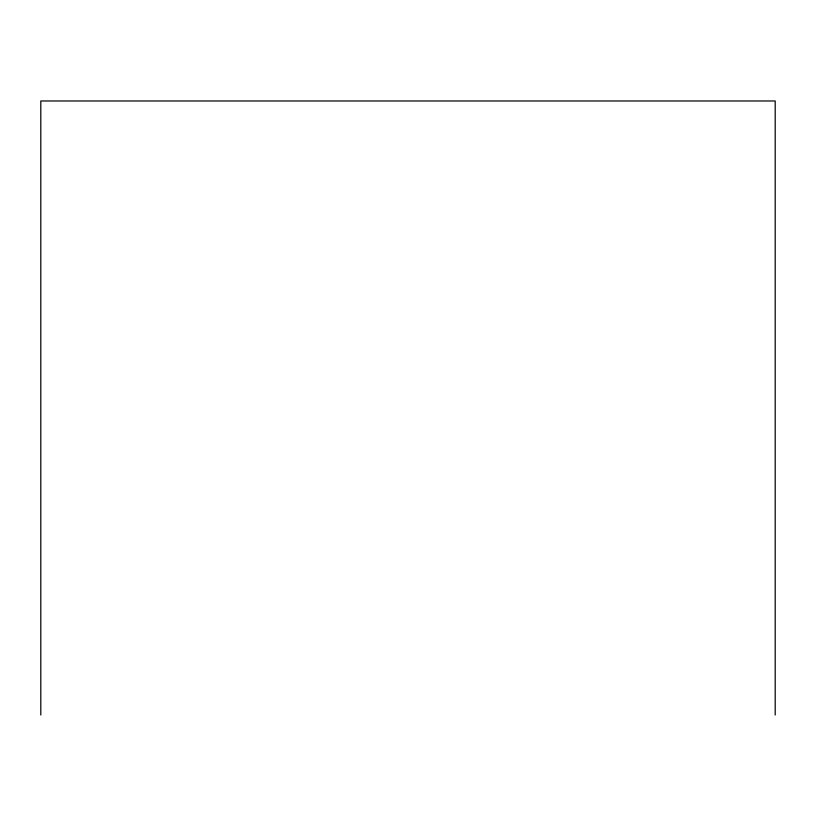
<?xml version="1.0" encoding="UTF-8"?>
<svg xmlns="http://www.w3.org/2000/svg" width="816" height="816" viewBox="0 0 816 816"><rect width="100%" height="100%" fill="white"/><g stroke="black" fill="none" stroke-linecap="round" stroke-linejoin="round"><path stroke-width="1.22" d="M775.2 715.02L775.2 100.98L40.8 100.98L40.8 715.02"/></g></svg>
